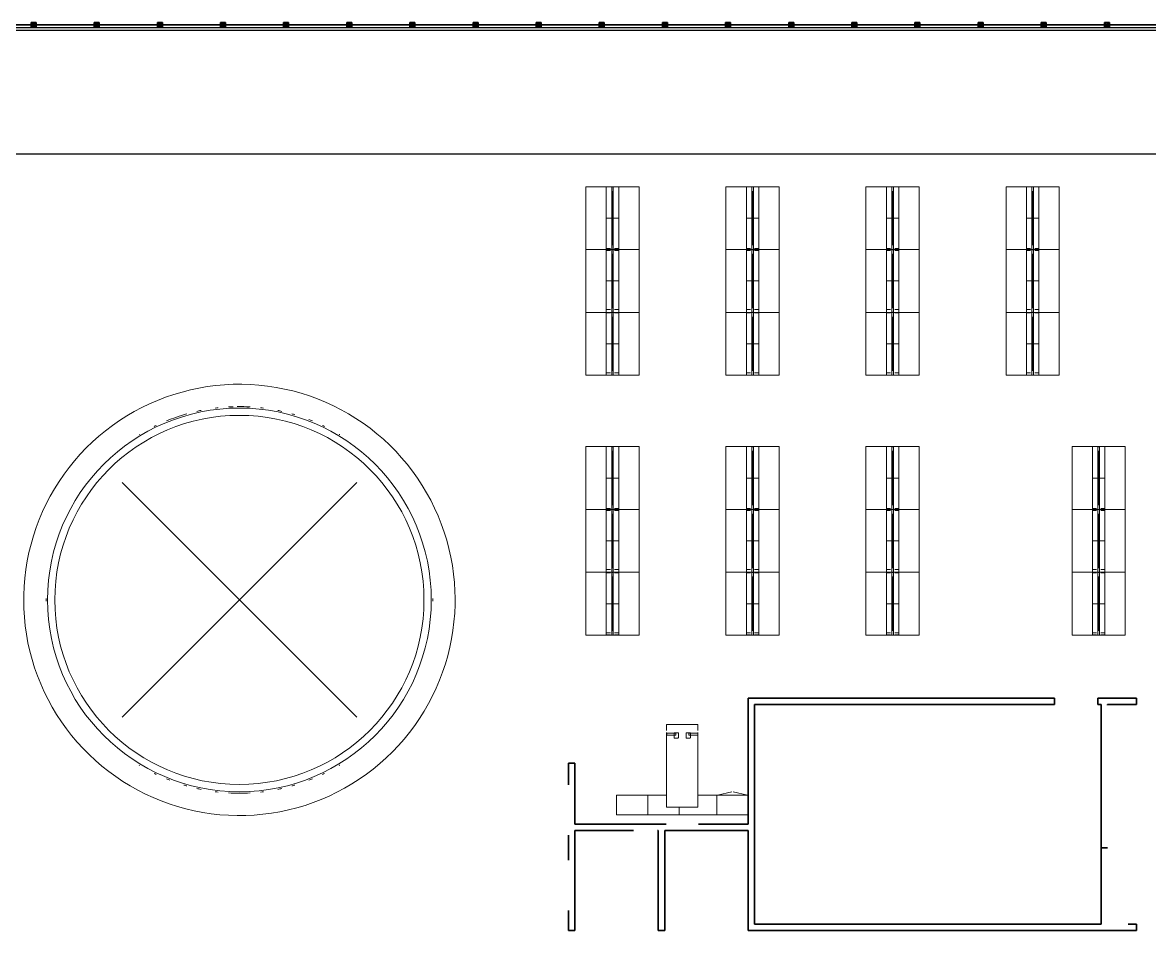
# Model space of a CAD drawing. Header units: millimetres. Extents: x 32.4 to 129.7, y 76.1 to 139.3.
# Drawn here: x 88.27 to 115.57, y 104.54 to 126.55 of the extents above; entities that cross this region are included whole.
import ezdxf

# ---------------------------------------------------------------- set-up
doc = ezdxf.new("R2010")
doc.units = ezdxf.units.MM
doc.linetypes.add('Dash', pattern=[3.5, 2, -1.5])
doc.linetypes.add('Hidden', pattern=[7.14375, 4.7625, -2.38125])
for name, color, linetype, lineweight in [('A-FURN-WKSF', 7, 'Continuous', 9), ('A-WALL-FULL', 7, 'Continuous', 13), ('G-PLANOTM', 7, 'Continuous', 9), ('S-----TEP', 7, 'Continuous', 9)]:
    doc.layers.add(name, color=color, linetype=linetype, lineweight=lineweight)
doc.layers.add('Lineas Proyecciones', color=7, linetype='Hidden')

# ---------------------------------------------------------------- blocks, each defined once
blk = doc.blocks.new('Modulo Baranda 1530mm')
for p, q in [((-72892.312384, 213338.088659), (-72893.832384, 213338.088659)), ((-72892.312384, 213338.078659), (-72893.832384, 213338.078659))]:
    blk.add_line(p, q)
for points in [[(-72893.777384, 213338.088659), (-72893.777384, 213338.143659), (-72893.897384, 213338.143659), (-72893.897384, 213338.088659)], [(-72893.897384, 213338.078659), (-72893.897384, 213338.023659), (-72893.842384, 213338.023659)], [(-72893.842384, 213338.013659), (-72893.842384, 213338.053659)], [(-72892.307384, 213338.013659), (-72893.837384, 213338.013659)], [(-72893.832384, 213338.023659), (-72893.777384, 213338.023659), (-72893.777384, 213338.078659)], [(-72893.832384, 213338.013659), (-72893.832384, 213338.053659)], [(-72892.367384, 213338.088659), (-72892.367384, 213338.143659), (-72892.247384, 213338.143659), (-72892.247384, 213338.088659)], [(-72892.312384, 213338.023659), (-72892.367384, 213338.023659), (-72892.367384, 213338.078659)], [(-72892.312384, 213338.013659), (-72892.312384, 213338.053659)], [(-72892.247384, 213338.078659), (-72892.247384, 213338.023659), (-72892.302384, 213338.023659)], [(-72892.302384, 213338.013659), (-72892.302384, 213338.053659)], [(-72892.307384, 213337.953659), (-72893.837384, 213337.953659)]]:
    blk.add_lwpolyline(points)
for points in [[(-72893.872026, 213338.1233), (-72893.867695, 213338.1208), (-72893.867695, 213338.1158), (-72893.872026, 213338.1133), (-72893.876356, 213338.1158), (-72893.876356, 213338.1208)], [(-72893.872026, 213338.044018), (-72893.867695, 213338.046518), (-72893.867695, 213338.051518), (-72893.872026, 213338.054018), (-72893.876356, 213338.051518), (-72893.876356, 213338.046518)], [(-72893.842384, 213338.113659), (-72893.842384, 213338.053659), (-72893.832384, 213338.053659), (-72893.832384, 213338.113659)], [(-72893.802743, 213338.1233), (-72893.807074, 213338.1208), (-72893.807074, 213338.1158), (-72893.802743, 213338.1133), (-72893.798413, 213338.1158), (-72893.798413, 213338.1208)], [(-72893.802743, 213338.044018), (-72893.807074, 213338.046518), (-72893.807074, 213338.051518), (-72893.802743, 213338.054018), (-72893.798413, 213338.051518), (-72893.798413, 213338.046518)], [(-72892.342026, 213338.1233), (-72892.337695, 213338.1208), (-72892.337695, 213338.1158), (-72892.342026, 213338.1133), (-72892.346356, 213338.1158), (-72892.346356, 213338.1208)], [(-72892.342026, 213338.044018), (-72892.337695, 213338.046518), (-72892.337695, 213338.051518), (-72892.342026, 213338.054018), (-72892.346356, 213338.051518), (-72892.346356, 213338.046518)], [(-72892.302384, 213338.113659), (-72892.302384, 213338.053659), (-72892.312384, 213338.053659), (-72892.312384, 213338.113659)], [(-72892.272743, 213338.1233), (-72892.277074, 213338.1208), (-72892.277074, 213338.1158), (-72892.272743, 213338.1133), (-72892.268413, 213338.1158), (-72892.268413, 213338.1208)], [(-72892.272743, 213338.044018), (-72892.277074, 213338.046518), (-72892.277074, 213338.051518), (-72892.272743, 213338.054018), (-72892.268413, 213338.051518), (-72892.268413, 213338.046518)]]:
    blk.add_lwpolyline(points, close=True)
for centre, radius in [((-72893.872026, 213338.1183), 0.00634), ((-72893.872026, 213338.049018), 0.00634), ((-72893.872026, 213338.1183), 0.00433), ((-72893.872026, 213338.049018), 0.00433), ((-72893.872026, 213338.1183), 0.002732), ((-72893.872026, 213338.049018), 0.002732), ((-72893.872026, 213338.1183), 0.002203), ((-72893.872026, 213338.049018), 0.002203), ((-72893.802743, 213338.1183), 0.00634), ((-72893.802743, 213338.049018), 0.00634), ((-72893.802743, 213338.1183), 0.00433), ((-72893.802743, 213338.049018), 0.00433), ((-72893.802743, 213338.1183), 0.002732), ((-72893.802743, 213338.049018), 0.002732), ((-72893.802743, 213338.1183), 0.002203), ((-72893.802743, 213338.049018), 0.002203), ((-72892.342026, 213338.1183), 0.00634), ((-72892.342026, 213338.049018), 0.00634), ((-72892.342026, 213338.1183), 0.00433), ((-72892.342026, 213338.049018), 0.00433), ((-72892.342026, 213338.1183), 0.002732), ((-72892.342026, 213338.049018), 0.002732), ((-72892.342026, 213338.1183), 0.002203), ((-72892.342026, 213338.049018), 0.002203), ((-72892.272743, 213338.1183), 0.00634), ((-72892.272743, 213338.049018), 0.00634), ((-72892.272743, 213338.1183), 0.00433), ((-72892.272743, 213338.049018), 0.00433), ((-72892.272743, 213338.1183), 0.002732), ((-72892.272743, 213338.049018), 0.002732), ((-72892.272743, 213338.1183), 0.002203), ((-72892.272743, 213338.049018), 0.002203)]:
    blk.add_circle(centre, radius)
blk = doc.blocks.new('Haworth_Intuity_Benching_DoubleSided - 24d 60w-3051434-PLANTA DE MOBILIARIO - NIVEL 01')
at = {"layer": 'A-FURN-WKSF'}
for p, q in [((-21.5, 33.27056), (38.5, 33.27056)), ((-21.5, 13.77056), (-21.5, 33.27056)), ((-21.5, 33.27056), (38.5, 33.27056)), ((-21.5, 13.77056), (-21.5, 33.27056)), ((38.5, 33.27056), (38.5, 13.77056)), ((38.5, 33.27056), (38.5, 13.77056)), ((-21.5, 1.95806), (-21.5, 13.77056)), ((38.5, 13.77056), (-21.5, 13.77056)), ((38.5, 13.77056), (-21.5, 13.77056)), ((8.5, 8.73931), (8.5, 13.77056)), ((38.5, 13.77056), (38.5, 1.95806)), ((-21.5, 1.95806), (38.5, 1.95806)), ((-21.5, -17.54194), (-21.5, 1.95806)), ((-21.5, -17.54194), (-21.5, 1.95806)), ((-21.5, 1.95806), (38.5, 1.95806)), ((38.375, 8.61431), (-21.375, 8.61431)), ((-21.375, 8.61431), (-21.375, 7.11431)), ((-21.375, 7.11431), (38.375, 7.11431)), ((-17.375, 7.86431), (34.375, 7.86431)), ((8.5, 6.98931), (8.5, 1.95806)), ((38.375, 7.11431), (38.375, 8.61431)), ((38.5, 1.95806), (38.5, -17.54194)), ((38.5, 1.95806), (38.5, -17.54194)), ((38.5, -17.54194), (-21.5, -17.54194)), ((38.5, -17.54194), (-21.5, -17.54194))]:
    blk.add_line(p, q, dxfattribs=at)
at = {"layer": 'A-FURN-WKSF', "linetype": 'Dash'}
for p, q in [((-21.25, 13.77056), (-21.25, 1.95806)), ((-19.25, 1.95806), (-19.25, 13.77056))]:
    blk.add_line(p, q, dxfattribs=at)
blk = doc.blocks.new('Haworth_Intuity_Benching_DoubleSided - 24d 60w-3051435-PLANTA DE MOBILIARIO - NIVEL 01')
at = {"layer": 'A-FURN-WKSF'}
for p, q in [((-21.5, 33.27056), (38.5, 33.27056)), ((-21.5, 13.77056), (-21.5, 33.27056)), ((-21.5, 33.27056), (38.5, 33.27056)), ((-21.5, 13.77056), (-21.5, 33.27056)), ((38.5, 33.27056), (38.5, 13.77056)), ((38.5, 33.27056), (38.5, 13.77056)), ((-21.5, 1.95806), (-21.5, 13.77056)), ((38.5, 13.77056), (-21.5, 13.77056)), ((38.5, 13.77056), (-21.5, 13.77056)), ((8.5, 8.73931), (8.5, 13.77056)), ((38.5, 13.77056), (38.5, 1.95806)), ((-21.5, 1.95806), (38.5, 1.95806)), ((-21.5, -17.54194), (-21.5, 1.95806)), ((-21.5, -17.54194), (-21.5, 1.95806)), ((-21.5, 1.95806), (38.5, 1.95806)), ((38.375, 8.61431), (-21.375, 8.61431)), ((-21.375, 8.61431), (-21.375, 7.11431)), ((-21.375, 7.11431), (38.375, 7.11431)), ((-17.375, 7.86431), (34.375, 7.86431)), ((8.5, 6.98931), (8.5, 1.95806)), ((38.375, 7.11431), (38.375, 8.61431)), ((38.5, 1.95806), (38.5, -17.54194)), ((38.5, 1.95806), (38.5, -17.54194)), ((38.5, -17.54194), (-21.5, -17.54194)), ((38.5, -17.54194), (-21.5, -17.54194))]:
    blk.add_line(p, q, dxfattribs=at)
at = {"layer": 'A-FURN-WKSF', "linetype": 'Dash'}
for p, q in [((-21.84375, 13.77056), (-21.84375, 1.95806)), ((-18.65625, 1.95806), (-18.65625, 13.77056))]:
    blk.add_line(p, q, dxfattribs=at)
blk = doc.blocks.new('Haworth_Intuity_Benching_DoubleSided - 24d 60w-3051436-PLANTA DE MOBILIARIO - NIVEL 01')
at = {"layer": 'A-FURN-WKSF'}
for p, q in [((-21.5, 33.27056), (38.5, 33.27056)), ((-21.5, 13.77056), (-21.5, 33.27056)), ((-21.5, 33.27056), (38.5, 33.27056)), ((-21.5, 13.77056), (-21.5, 33.27056)), ((38.5, 33.27056), (38.5, 13.77056)), ((38.5, 33.27056), (38.5, 13.77056)), ((-21.5, 1.95806), (-21.5, 13.77056)), ((38.5, 13.77056), (-21.5, 13.77056)), ((38.5, 13.77056), (-21.5, 13.77056)), ((8.5, 8.73931), (8.5, 13.77056)), ((38.5, 13.77056), (38.5, 1.95806)), ((38.375, 8.61431), (-21.5, 8.61431)), ((-21.5, 8.61431), (-21.5, 7.11431)), ((-21.5, 7.11431), (38.375, 7.11431)), ((-21.5, 1.95806), (38.5, 1.95806)), ((-21.5, -17.54194), (-21.5, 1.95806)), ((-21.5, -17.54194), (-21.5, 1.95806)), ((-21.5, 1.95806), (38.5, 1.95806)), ((-17.375, 7.86431), (34.375, 7.86431)), ((8.5, 6.98931), (8.5, 1.95806)), ((38.375, 7.11431), (38.375, 8.61431)), ((38.5, 1.95806), (38.5, -17.54194)), ((38.5, 1.95806), (38.5, -17.54194)), ((38.5, -17.54194), (-21.5, -17.54194)), ((38.5, -17.54194), (-21.5, -17.54194))]:
    blk.add_line(p, q, dxfattribs=at)
at = {"layer": 'A-FURN-WKSF', "linetype": 'Dash'}
for p, q in [((-22.5, 13.77056), (-22.5, 1.95806)), ((-20.5, 1.95806), (-20.5, 13.77056))]:
    blk.add_line(p, q, dxfattribs=at)
blk = doc.blocks.new('Haworth_Compose_Worksurface_RectangularConvergent - Privados B-V249-PLANTA DE MOBILIARIO - NIVEL 01')
at = {"layer": 'A-FURN-WKSF'}
for p, q in [((-15, 39.370079), (15, 39.370079)), ((-15, 33.843292), (-15, 39.370079)), ((15, 39.370079), (15, 33.843143)), ((-15, -39.370079), (-15, 31.879295)), ((-14.811915, 29.658701), (-14.811915, 30.820039)), ((-14.407057, 31.235), (-6.282941, 31.235)), ((-6.282941, 29.265), (-14.407028, 29.265)), ((-7.754857, 26.86), (-7.754857, 31.11)), ((-7.379857, 31.485), (-4.125, 31.485)), ((-4.125, 26.485), (-7.379857, 26.485)), ((-6.282941, 31.235), (-6.282941, 29.265)), ((-3.75, 31.11), (-3.75, 26.86)), ((3.746617, 31.11), (3.746617, 26.86)), ((7.376474, 31.485), (4.121617, 31.485)), ((4.121617, 26.485), (7.376474, 26.485)), ((14.403674, 31.235), (6.279559, 31.235)), ((6.279559, 31.235), (6.279559, 29.265)), ((6.279559, 29.265), (14.403645, 29.265)), ((7.751474, 26.86), (7.751474, 31.11)), ((14.808533, 29.658701), (14.808533, 30.820039)), ((15, 31.879146), (15, -39.370079)), ((15, -39.370079), (-15, -39.370079))]:
    blk.add_line(p, q, dxfattribs=at)
for centre, radius, start, end in [((-14.418819, 30.841494), 0.393682, 88.287925, 183.124052), ((-14.407028, 29.670047), 0.405047, 181.605117, 270), ((-7.379857, 31.11), 0.375, 90, 180), ((-7.379857, 26.86), 0.375, 180, 270), ((-4.125, 31.11), 0.375, 0, 90), ((-4.125, 26.86), 0.375, 270, 0), ((4.121617, 31.11), 0.375, 90, 180), ((4.121617, 26.86), 0.375, 180, 270), ((7.376474, 31.11), 0.375, 360, 90), ((7.376474, 26.86), 0.375, 270, 360), ((14.403645, 29.670047), 0.405047, 270, 358.394883), ((14.415436, 30.841494), 0.393682, 356.875948, 91.712075)]:
    blk.add_arc(centre, radius, start, end, dxfattribs=at)
blk = doc.blocks.new('Haworth_XSeries_StorageCabinet_21h - 18d 30w 21h-3144683-PLANTA DE MOBILIARIO - NIVEL 01')
at = {"layer": 'A-FURN-WKSF'}
for p, q in [((-14.9375, 18.75), (14.9375, 18.75)), ((-14.9375, 0), (-14.9375, 18.75)), ((14.9375, 18.75), (14.9375, 0)), ((14.9375, 0), (-14.9375, 0))]:
    blk.add_line(p, q, dxfattribs=at)
blk = doc.blocks.new('Haworth_XSeries_StorageCabinet_21h - 18d 30w 21h Open-3144684-PLANTA DE MOBILIARIO - NIVEL 01')
at = {"layer": 'A-FURN-WKSF'}
for p, q in [((-14.9375, 18.75), (2.937485, 18.75)), ((-14.9375, 0), (-14.9375, 18.75)), ((14.9375, 0), (-14.9375, 0)), ((14.9375, 7.374999), (14.9375, 0))]:
    blk.add_line(p, q, dxfattribs=at)
blk = doc.blocks.new('Haworth_XSeries_LateralFile - 18d 36w 27h - Proud Style-3144685-PLANTA DE MOBILIARIO - NIVEL 01')
at = {"layer": 'A-FURN-WKSF'}
for p, q in [((0.062485, 18.75), (17.9375, 18.75)), ((17.9375, 18.75), (17.9375, 0)), ((-17.9375, 0), (-17.9375, 7.375)), ((17.9375, 0), (-17.9375, 0))]:
    blk.add_line(p, q, dxfattribs=at)
blk = doc.blocks.new('Haworth_XSeries_ComboUnit_5High - 18d 30w 63h - Double Drawers-3144682-PLANTA DE MOBILIARIO - NIVEL 01')
at = {"layer": 'A-FURN-WKSF'}
for p, q in [((-0.5625, 21.875), (-14.4375, 18.875)), ((0.5625, 21.875), (14.4375, 18.875)), ((-14.9375, 18.75), (14.9375, 18.75)), ((-14.9375, 0), (-14.9375, 18.75)), ((14.9375, 18.75), (14.9375, 0)), ((14.9375, 0), (-14.9375, 0))]:
    blk.add_line(p, q, dxfattribs=at)

msp = doc.modelspace()

# ---------------------------------------------------------------- linework, layer by layer
at = {"ltscale": 10}
msp.add_line((128.387405, 123.360875), (54.617391, 123.360875), dxfattribs=at)
at = {"layer": 'A-WALL-FULL', "lineweight": 35}
for p, q in [((113.27574, 110.175168), (105.850183, 110.175168)), ((105.850183, 110.175168), (105.850183, 107.120393)), ((113.27574, 110.020393), (113.27574, 110.175168)), ((115.257515, 110.175168), (114.32654, 110.175168)), ((114.32654, 110.175168), (114.32654, 110.020393)), ((115.257515, 110.020393), (115.257515, 110.175168)), ((106.004958, 110.020393), (113.27574, 110.020393)), ((106.004958, 104.697217), (106.004958, 110.020393)), ((114.32654, 110.020393), (114.40274, 110.020393)), ((114.40274, 110.020393), (114.40274, 104.697217)), ((114.557515, 110.001037), (114.557515, 110.020393)), ((114.557515, 110.020393), (115.257515, 110.020393)), ((101.495408, 108.598793), (101.495408, 108.073367)), ((101.650183, 108.598793), (101.495408, 108.598793)), ((101.650183, 107.120393), (101.650183, 108.598793)), ((103.863233, 107.120393), (101.650183, 107.120393)), ((105.850183, 107.120393), (104.643083, 107.120393)), ((101.495408, 106.851517), (101.495408, 106.244718)), ((101.650183, 106.965618), (103.072796, 106.965618)), ((101.650183, 104.542442), (101.650183, 106.965618)), ((103.653796, 106.965618), (103.672796, 106.965618)), ((103.672796, 106.965618), (103.672796, 104.542442)), ((103.827571, 106.965618), (105.850183, 106.965618)), ((103.827571, 104.542442), (103.827571, 106.965618)), ((105.850183, 106.965618), (105.850183, 104.542442)), ((114.40274, 106.543006), (114.557515, 106.543006)), ((101.495408, 105.022868), (101.495408, 104.542442)), ((114.40274, 104.697217), (106.004958, 104.697217)), ((115.257796, 104.697217), (115.057515, 104.697217)), ((115.257796, 104.542442), (115.257796, 104.697217)), ((101.495408, 104.542442), (101.650183, 104.542442)), ((103.672796, 104.542442), (103.827571, 104.542442)), ((105.850183, 104.542442), (115.257796, 104.542442))]:
    msp.add_line(p, q, dxfattribs=at)
at = {"layer": 'G-PLANOTM'}
for p, q in [((92.743306, 117.72505), (92.537198, 117.689839)), ((92.950657, 117.751991), (92.743306, 117.72505)), ((93.158919, 117.770618), (92.950657, 117.751991)), ((93.365905, 117.780811), (93.158919, 117.770618)), ((93.459905, 117.78175), (93.371905, 117.78094)), ((93.576844, 117.782826), (93.465905, 117.781805)), ((93.785839, 117.776388), (93.576844, 117.782826)), ((93.994408, 117.761597), (93.785839, 117.776388)), ((94.20222, 117.738478), (93.994408, 117.761597)), ((94.408941, 117.707067), (94.20222, 117.738478)), ((94.61424, 117.667414), (94.408941, 117.707067)), ((91.731754, 117.467616), (91.53675, 117.39216)), ((91.929619, 117.535214), (91.731754, 117.467616)), ((92.130029, 117.594845), (91.929619, 117.535214)), ((92.332664, 117.646415), (92.130029, 117.594845)), ((92.537198, 117.689839), (92.332664, 117.646415)), ((94.817789, 117.619583), (94.61424, 117.667414)), ((95.019263, 117.563651), (94.817789, 117.619583)), ((95.218339, 117.499707), (95.019263, 117.563651)), ((95.414699, 117.427853), (95.218339, 117.499707)), ((91.156569, 117.218168), (90.972001, 117.11991)), ((91.344919, 117.308966), (91.156569, 117.218168)), ((91.53675, 117.39216), (91.344919, 117.308966)), ((95.608028, 117.348204), (95.414699, 117.427853)), ((95.798018, 117.260887), (95.608028, 117.348204)), ((95.984363, 117.166043), (95.798018, 117.260887)), ((96.166767, 117.063823), (95.984363, 117.166043)), ((90.615383, 116.901656), (90.443905, 116.78201)), ((90.791509, 117.01435), (90.615383, 116.901656)), ((90.972001, 117.11991), (90.791509, 117.01435)), ((96.344938, 116.954391), (96.166767, 117.063823)), ((96.518589, 116.837921), (96.344938, 116.954391)), ((90.277348, 116.655602), (90.11598, 116.522634)), ((90.443905, 116.78201), (90.277348, 116.655602)), ((96.687445, 116.7146), (96.518589, 116.837921)), ((96.851233, 116.584625), (96.687445, 116.7146)), ((89.960057, 116.38332), (89.809831, 116.237883)), ((90.11598, 116.522634), (89.960057, 116.38332)), ((97.009693, 116.448205), (96.851233, 116.584625)), ((97.162571, 116.305557), (97.009693, 116.448205)), ((89.665541, 116.086554), (89.527417, 115.929576)), ((89.809831, 116.237883), (89.665541, 116.086554)), ((97.309622, 116.156909), (97.162571, 116.305557)), ((97.450612, 116.0025), (97.309622, 116.156909)), ((89.527417, 115.929576), (89.395682, 115.7672)), ((97.585313, 115.842577), (97.450612, 116.0025)), ((97.713512, 115.677394), (97.585313, 115.842577)), ((89.270545, 115.599686), (89.152208, 115.427302)), ((89.395682, 115.7672), (89.270545, 115.599686)), ((97.835003, 115.507217), (97.713512, 115.677394)), ((89.040858, 115.250323), (88.936675, 115.069033)), ((89.152208, 115.427302), (89.040858, 115.250323)), ((97.949591, 115.332318), (97.835003, 115.507217)), ((98.057094, 115.152977), (97.949591, 115.332318)), ((88.936675, 115.069033), (88.839824, 114.883722)), ((98.157339, 114.96948), (98.057094, 115.152977)), ((88.839824, 114.883722), (88.750462, 114.694687)), ((98.250165, 114.782121), (98.157339, 114.96948)), ((98.335425, 114.5912), (98.250165, 114.782121)), ((88.66873, 114.502229), (88.59476, 114.306656)), ((88.750462, 114.694687), (88.66873, 114.502229)), ((98.412983, 114.397022), (98.335425, 114.5912)), ((88.59476, 114.306656), (88.528671, 114.108282)), ((98.482713, 114.199898), (98.412983, 114.397022)), ((98.544504, 114.000144), (98.482713, 114.199898)), ((88.470566, 113.907424), (88.420541, 113.704403)), ((88.528671, 114.108282), (88.470566, 113.907424)), ((98.598258, 113.798078), (98.544504, 114.000144)), ((88.420541, 113.704403), (88.378674, 113.499544)), ((98.643888, 113.594024), (98.598258, 113.798078)), ((88.378674, 113.499544), (88.345033, 113.293174)), ((98.681322, 113.388308), (98.643888, 113.594024)), ((98.7105, 113.181261), (98.681322, 113.388308)), ((88.319671, 113.085624), (88.30263, 112.877226)), ((88.345033, 113.293174), (88.319671, 113.085624)), ((98.731374, 112.973212), (98.7105, 113.181261)), ((88.30263, 112.877226), (88.293936, 112.668313)), ((98.743912, 112.764494), (98.731374, 112.973212)), ((88.293936, 112.668313), (88.292717, 112.555442)), ((88.292717, 112.555442), (88.296898, 112.346391)), ((98.747094, 112.605442), (98.743912, 112.764494)), ((98.748094, 112.555442), (98.747214, 112.599442)), ((98.747619, 112.511442), (98.748094, 112.555442)), ((88.296898, 112.346391), (88.309437, 112.137673)), ((98.738181, 112.233659), (98.746875, 112.442572)), ((98.746875, 112.442572), (98.747554, 112.505442)), ((88.309437, 112.137673), (88.330311, 111.929624)), ((98.695778, 111.817711), (98.72114, 112.025261)), ((98.72114, 112.025261), (98.738181, 112.233659)), ((88.330311, 111.929624), (88.359489, 111.722577)), ((88.359489, 111.722577), (88.396923, 111.516861)), ((98.662137, 111.611341), (98.695778, 111.817711)), ((88.396923, 111.516861), (88.442553, 111.312807)), ((98.62027, 111.406482), (98.662137, 111.611341)), ((88.442553, 111.312807), (88.496307, 111.110741)), ((98.51214, 111.002603), (98.570244, 111.203461)), ((98.570244, 111.203461), (98.62027, 111.406482)), ((88.496307, 111.110741), (88.558098, 110.910986)), ((88.558098, 110.910986), (88.627828, 110.713862)), ((98.44605, 110.804229), (98.51214, 111.002603)), ((88.627828, 110.713862), (88.705385, 110.519685)), ((98.290349, 110.416198), (98.372081, 110.608656)), ((98.372081, 110.608656), (98.44605, 110.804229)), ((88.705385, 110.519685), (88.790646, 110.328764)), ((98.200987, 110.227163), (98.290349, 110.416198)), ((88.790646, 110.328764), (88.883472, 110.141405)), ((88.883472, 110.141405), (88.983717, 109.957908)), ((98.104136, 110.041852), (98.200987, 110.227163)), ((88.983717, 109.957908), (89.09122, 109.778566)), ((97.888603, 109.683583), (97.999953, 109.860562)), ((97.999953, 109.860562), (98.104136, 110.041852)), ((89.09122, 109.778566), (89.205808, 109.603667)), ((89.205808, 109.603667), (89.327299, 109.433491)), ((97.770266, 109.511199), (97.888603, 109.683583)), ((89.327299, 109.433491), (89.455497, 109.268308)), ((89.455497, 109.268308), (89.590199, 109.108385)), ((97.513393, 109.181309), (97.645129, 109.343685)), ((97.645129, 109.343685), (97.770266, 109.511199)), ((89.590199, 109.108385), (89.731189, 108.953976)), ((97.23098, 108.873002), (97.37527, 109.024331)), ((97.37527, 109.024331), (97.513393, 109.181309)), ((89.731189, 108.953976), (89.87824, 108.805328)), ((89.87824, 108.805328), (90.031118, 108.66268)), ((96.924831, 108.58825), (97.080753, 108.727565)), ((97.080753, 108.727565), (97.23098, 108.873002)), ((90.031118, 108.66268), (90.189578, 108.52626)), ((90.189578, 108.52626), (90.353366, 108.396285)), ((96.596906, 108.328875), (96.763463, 108.455283)), ((96.763463, 108.455283), (96.924831, 108.58825)), ((90.353366, 108.396285), (90.522222, 108.272964)), ((90.522222, 108.272964), (90.695873, 108.156494)), ((90.695873, 108.156494), (90.874044, 108.047062)), ((96.249302, 108.096535), (96.425428, 108.209229)), ((96.425428, 108.209229), (96.596906, 108.328875)), ((90.874044, 108.047062), (91.056448, 107.944842)), ((91.056448, 107.944842), (91.242793, 107.849998)), ((95.695892, 107.801919), (95.884242, 107.892717)), ((95.884242, 107.892717), (96.06881, 107.990975)), ((96.06881, 107.990975), (96.249302, 108.096535)), ((91.242793, 107.849998), (91.432783, 107.762681)), ((91.432783, 107.762681), (91.626112, 107.683032)), ((91.626112, 107.683032), (91.822472, 107.611178)), ((91.822472, 107.611178), (92.021548, 107.547234)), ((95.111192, 107.575671), (95.309057, 107.643269)), ((95.309057, 107.643269), (95.504061, 107.718725)), ((95.504061, 107.718725), (95.695892, 107.801919)), ((92.021548, 107.547234), (92.223021, 107.491302)), ((92.223021, 107.491302), (92.426571, 107.443471)), ((92.426571, 107.443471), (92.63187, 107.403818)), ((92.63187, 107.403818), (92.838591, 107.372407)), ((92.838591, 107.372407), (93.046402, 107.349288)), ((93.046402, 107.349288), (93.254972, 107.334497)), ((93.254972, 107.334497), (93.463967, 107.328059)), ((93.463967, 107.328059), (93.673051, 107.329983)), ((93.673051, 107.329983), (93.881892, 107.340267)), ((93.881892, 107.340267), (94.090154, 107.358894)), ((94.090154, 107.358894), (94.297505, 107.385835)), ((94.297505, 107.385835), (94.503613, 107.421046)), ((94.503613, 107.421046), (94.708147, 107.46447)), ((94.708147, 107.46447), (94.910782, 107.51604)), ((94.910782, 107.51604), (95.111192, 107.575671))]:
    msp.add_line(p, q, dxfattribs=at)
for start, end in [(96.27643, 97.183357), (91.890062, 93.22038), (86.77962, 90.666528), (82.816643, 83.72357), (105.764326, 112.183829), (101.435259, 102.730865), (77.269135, 78.564741), (73.329275, 74.235674), (67.816171, 68.928276), (115.509996, 116.151054), (63.848946, 64.490004), (121.104853, 121.244288), (58.755712, 58.895147), (179.604387, 180), (180, 180.395613), (0, 0.395613), (359.604387, 0), (238.755712, 238.895147), (301.104853, 301.244288), (243.848946, 244.490004), (247.816171, 248.928276), (291.071724, 292.183829), (295.509996, 296.151054), (253.329275, 254.235674), (257.269135, 258.564741), (262.816643, 263.72357), (266.77962, 273.22038), (276.27643, 277.183357), (281.435259, 282.730865), (285.764326, 286.670725)]:
    msp.add_arc((93.520405, 112.555442), 4.685432, start, end, dxfattribs=at)
at = {"layer": 'Lineas Proyecciones', "linetype": 'Hidden', "ltscale": 150}
for p, q in [((90.675652, 109.710689), (96.365159, 115.400196)), ((96.365159, 109.710689), (90.675652, 115.400196))]:
    msp.add_line(p, q, dxfattribs=at)
at = {"layer": 'S-----TEP'}
for radius, start, end in [(4.649789, 0, 180), (4.473089, 0, 180), (4.649789, 180, 0), (4.473089, 180, 0)]:
    msp.add_arc((93.520405, 112.555442), radius, start, end, dxfattribs=at)

# ---------------------------------------------------------------- block references
for p in [(72980.84038, -213211.592784), (72982.37038, -213211.592784), (72983.90038, -213211.592784), (72985.43038, -213211.592784), (72986.96038, -213211.592784), (72988.49038, -213211.592784), (72990.02038, -213211.592784), (72991.55038, -213211.592784), (72993.08038, -213211.592784), (72994.61038, -213211.592784), (72996.14038, -213211.592784), (72997.67038, -213211.592784), (72999.20038, -213211.592784), (73000.73038, -213211.592784), (73002.26038, -213211.592784), (73003.79038, -213211.592784), (73005.32038, -213211.592784), (73006.85038, -213211.592784), (73008.38038, -213211.592784)]:
    msp.add_blockref('Modulo Baranda 1530mm', p)
at = {"layer": 'A-FURN-WKSF', "xscale": 0.0254, "yscale": 0.0254, "zscale": 0.0254}
for name, p, rotation in [('Haworth_Intuity_Benching_DoubleSided - 24d 60w-3051436-PLANTA DE MOBILIARIO - NIVEL 01', (102.761706, 121.593975), 90), ('Haworth_Intuity_Benching_DoubleSided - 24d 60w-3051436-PLANTA DE MOBILIARIO - NIVEL 01', (106.155906, 121.593975), 90), ('Haworth_Intuity_Benching_DoubleSided - 24d 60w-3051436-PLANTA DE MOBILIARIO - NIVEL 01', (109.550106, 121.593975), 90), ('Haworth_Intuity_Benching_DoubleSided - 24d 60w-3051436-PLANTA DE MOBILIARIO - NIVEL 01', (112.944306, 121.593975), 90), ('Haworth_Intuity_Benching_DoubleSided - 24d 60w-3051435-PLANTA DE MOBILIARIO - NIVEL 01', (102.761706, 120.069975), 90), ('Haworth_Intuity_Benching_DoubleSided - 24d 60w-3051435-PLANTA DE MOBILIARIO - NIVEL 01', (106.155906, 120.069975), 90), ('Haworth_Intuity_Benching_DoubleSided - 24d 60w-3051435-PLANTA DE MOBILIARIO - NIVEL 01', (109.550106, 120.069975), 90), ('Haworth_Intuity_Benching_DoubleSided - 24d 60w-3051435-PLANTA DE MOBILIARIO - NIVEL 01', (112.944306, 120.069975), 90), ('Haworth_Intuity_Benching_DoubleSided - 24d 60w-3051434-PLANTA DE MOBILIARIO - NIVEL 01', (102.761706, 118.545975), 90), ('Haworth_Intuity_Benching_DoubleSided - 24d 60w-3051434-PLANTA DE MOBILIARIO - NIVEL 01', (106.155906, 118.545975), 90), ('Haworth_Intuity_Benching_DoubleSided - 24d 60w-3051434-PLANTA DE MOBILIARIO - NIVEL 01', (109.550106, 118.545975), 90), ('Haworth_Intuity_Benching_DoubleSided - 24d 60w-3051434-PLANTA DE MOBILIARIO - NIVEL 01', (112.944306, 118.545975), 90), ('Haworth_Intuity_Benching_DoubleSided - 24d 60w-3051436-PLANTA DE MOBILIARIO - NIVEL 01', (102.761706, 115.293975), 90), ('Haworth_Intuity_Benching_DoubleSided - 24d 60w-3051436-PLANTA DE MOBILIARIO - NIVEL 01', (106.155906, 115.293975), 90), ('Haworth_Intuity_Benching_DoubleSided - 24d 60w-3051436-PLANTA DE MOBILIARIO - NIVEL 01', (109.550106, 115.293975), 90), ('Haworth_Intuity_Benching_DoubleSided - 24d 60w-3051436-PLANTA DE MOBILIARIO - NIVEL 01', (114.544081, 115.293975), 90), ('Haworth_Intuity_Benching_DoubleSided - 24d 60w-3051435-PLANTA DE MOBILIARIO - NIVEL 01', (102.761706, 113.769975), 90), ('Haworth_Intuity_Benching_DoubleSided - 24d 60w-3051435-PLANTA DE MOBILIARIO - NIVEL 01', (106.155906, 113.769975), 90), ('Haworth_Intuity_Benching_DoubleSided - 24d 60w-3051435-PLANTA DE MOBILIARIO - NIVEL 01', (109.550106, 113.769975), 90), ('Haworth_Intuity_Benching_DoubleSided - 24d 60w-3051435-PLANTA DE MOBILIARIO - NIVEL 01', (114.544081, 113.769975), 90), ('Haworth_Intuity_Benching_DoubleSided - 24d 60w-3051434-PLANTA DE MOBILIARIO - NIVEL 01', (102.761706, 112.245975), 90), ('Haworth_Intuity_Benching_DoubleSided - 24d 60w-3051434-PLANTA DE MOBILIARIO - NIVEL 01', (106.155906, 112.245975), 90), ('Haworth_Intuity_Benching_DoubleSided - 24d 60w-3051434-PLANTA DE MOBILIARIO - NIVEL 01', (109.550106, 112.245975), 90), ('Haworth_Intuity_Benching_DoubleSided - 24d 60w-3051434-PLANTA DE MOBILIARIO - NIVEL 01', (114.544081, 112.245975), 90), ('Haworth_Compose_Worksurface_RectangularConvergent - Privados B-V249-PLANTA DE MOBILIARIO - NIVEL 01', (104.253152, 108.53271), 0.000285), ('Haworth_XSeries_ComboUnit_5High - 18d 30w 63h - Double Drawers-3144682-PLANTA DE MOBILIARIO - NIVEL 01', (105.470771, 107.345391), 0.000285), ('Haworth_XSeries_StorageCabinet_21h - 18d 30w 21h-3144683-PLANTA DE MOBILIARIO - NIVEL 01', (103.038721, 107.345379), 0.000285), ('Haworth_XSeries_StorageCabinet_21h - 18d 30w 21h Open-3144684-PLANTA DE MOBILIARIO - NIVEL 01', (103.797546, 107.345383), 0.000285), ('Haworth_XSeries_LateralFile - 18d 36w 27h - Proud Style-3144685-PLANTA DE MOBILIARIO - NIVEL 01', (104.632571, 107.345387), 0.000285)]:
    msp.add_blockref(name, p, dxfattribs=dict(at, rotation=rotation))

doc.saveas('drawing.dxf')
